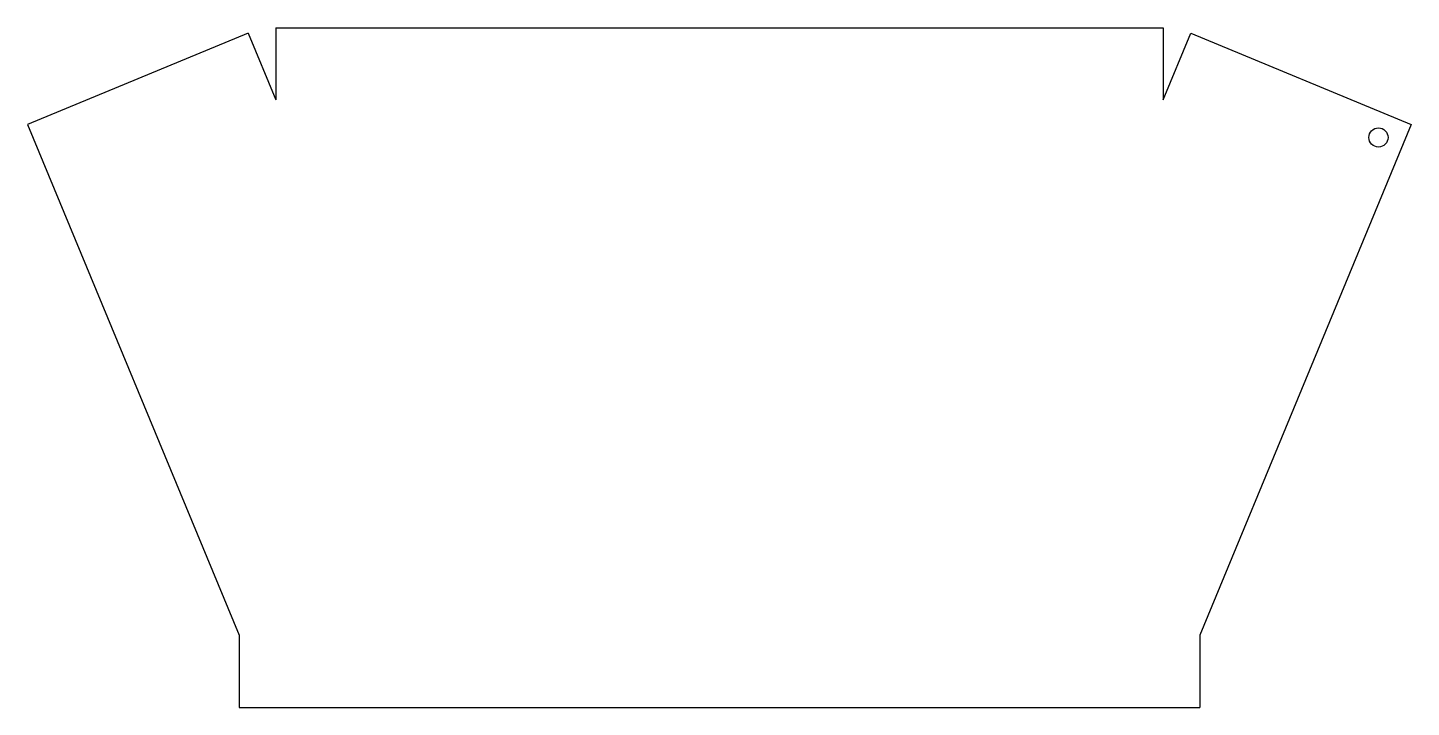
# Model space of a CAD drawing. Header units: millimetres. Extents: x 2655 to 2943, y 131 to 273.
import ezdxf

# ---------------------------------------------------------------- set-up
doc = ezdxf.new("R2010")
doc.units = ezdxf.units.MM
doc.header["$MEASUREMENT"] = 0

msp = doc.modelspace()

# ---------------------------------------------------------------- linework, layer by layer
for p, q in [((2701.26, 271.41), (2655.34, 252.39)), ((2701.26, 271.41), (2707, 257.55)), ((2707, 272.55), (2891.7, 272.55)), ((2707, 272.55), (2707, 257.55)), ((2891.7, 272.55), (2891.7, 257.55)), ((2891.7, 257.55), (2897.44, 271.41)), ((2897.44, 271.41), (2943.36, 252.39)), ((2655.34, 252.39), (2699.35, 146.14)), ((2943.36, 252.39), (2899.35, 146.14)), ((2699.35, 146.14), (2699.35, 131.14)), ((2899.35, 146.14), (2899.35, 131.14)), ((2699.35, 131.14), (2899.35, 131.14))]:
    msp.add_line(p, q)
msp.add_circle((2936.52, 249.71), 2)

doc.saveas('drawing.dxf')
